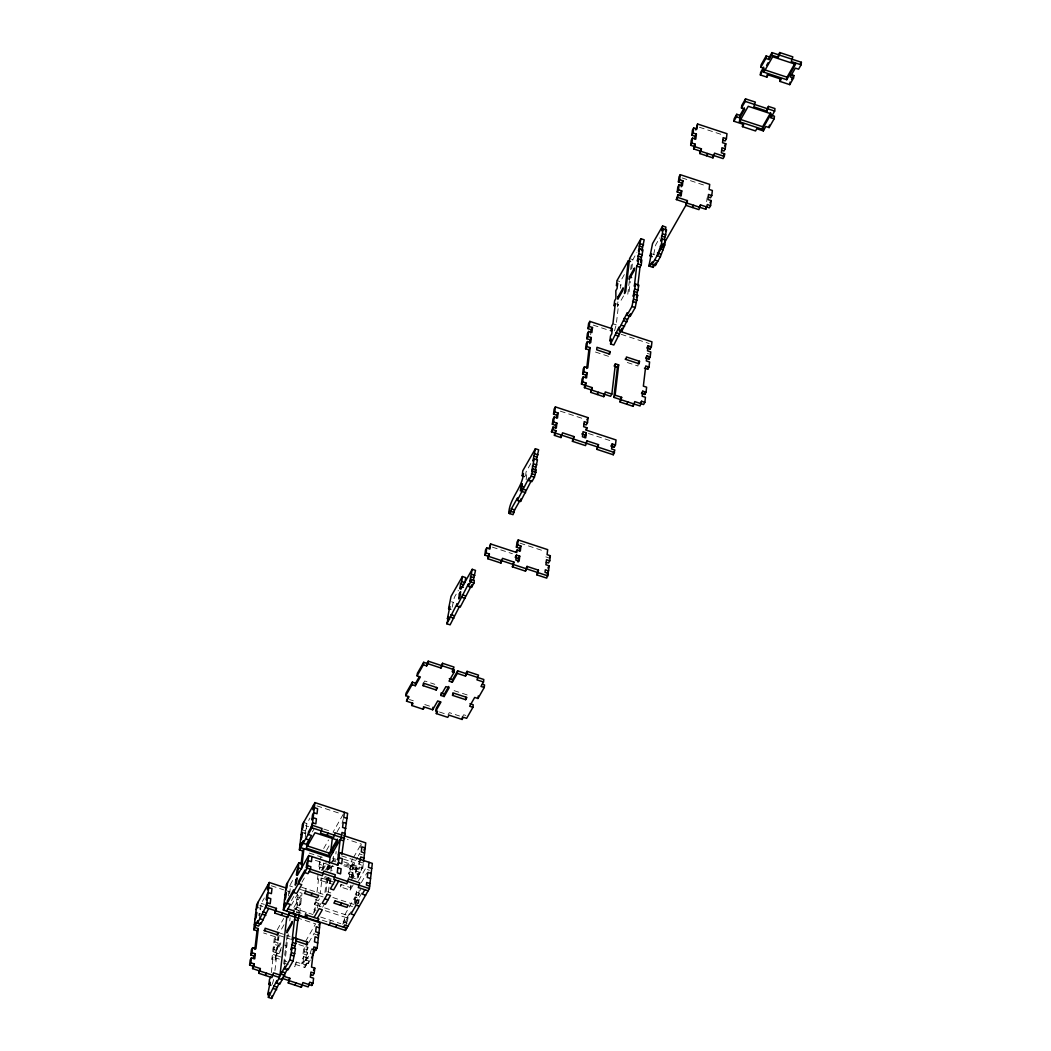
<?xml version="1.0" encoding="UTF-8"?>
<svg xmlns="http://www.w3.org/2000/svg" width="1051" height="1051" viewBox="0 0 1051 1051"><rect width="100%" height="100%" fill="white"/><g stroke="black" fill="none" stroke-linecap="round" stroke-linejoin="round"><path stroke-width="0.75" stroke-dasharray="5 3.75" d="M259.466 918.521L261.252 903.4L264.34 897.974M274.928 970.533L276.387 958.118L275.139 960.325L271.867 959.248L274.521 936.559M271.303 972.556L273.115 957.041L279.356 959.09M276.978 953.073L275.73 955.28L272.459 954.203L273.707 951.996L274.311 946.951L277.569 948.028L276.321 950.235L276.912 945.191L278.173 942.997L274.902 941.919L273.641 944.113L276.912 945.191M274.902 941.919L275.493 936.875L274.232 939.082L277.503 940.159L278.765 937.952L263.565 932.96M272.314 984.262L274.022 978.284M275.139 960.325L275.73 955.28M277.503 940.159L277.95 936.375M275.428 957.803L276.689 955.595L279.198 934.168M273.707 951.996L278.909 953.717L281.366 947.411M288.368 895.951L288.959 890.92L290.221 888.712M289.629 893.757L290.812 883.668L293.912 878.242M283.704 963.977L286.306 941.814M286.489 940.251L287.225 934.011M284.585 964.949L288.289 933.367M289.761 920.886L290.129 917.759M295.699 909.509L296.96 907.302L300.231 908.379L298.97 910.573L295.699 909.509L297.472 894.375L291.285 905.226M304.737 833.272L306.288 828.543L303.016 827.479M296.96 907.302L297.551 902.257L300.822 903.335L299.561 905.542L296.29 904.464L297.551 902.257M298.142 897.212L301.414 898.29L300.152 900.497L296.881 899.42L298.445 894.69M305.25 837.371L306.879 823.511L309.979 818.085M298.668 913.096L298.97 910.573M299.561 905.542L300.152 900.497M299.64 913.424L302.005 893.245L298.734 892.181M296.303 962.059L294.753 966.775L296.303 962.059L306.117 965.278L306.419 962.755L305.158 964.963M305.723 891.195L306.012 888.686M305.841 914.79L306.143 912.281L304.882 914.475M307.601 952.679L306.34 954.886L303.069 953.809L304.33 951.602L307.601 952.679L307.01 957.724L303.739 956.646L302.478 958.84L301.887 963.885L303.148 961.678L308.337 963.399L310.86 958.985L307.588 957.908M303.069 953.809L303.66 948.764L304.921 946.557L302.846 964.201L305.368 959.799L305.066 962.322L310.111 953.507L311.661 948.777M306.077 946.951L306.38 944.429M295.055 964.253L304.856 967.485L307.523 944.796M313.5 913.385L315.195 907.407M314.538 904.569L315.799 902.362L319.057 903.44L317.809 905.647L314.538 904.569L315.129 899.525L318.4 900.602L319.662 898.395M333.85 884.732L317.494 879.359L318.085 874.314M319.57 861.715L318.676 869.269L319.938 867.075L323.209 868.152L323.8 863.107L322.105 869.085M308.337 963.399L308.639 960.877L302.478 958.84M314.604 912.439L316.39 897.318M316.982 892.273L318.755 877.151L317.494 879.359M319.649 869.584L319.938 867.075M317.507 908.156L318.4 900.602M321.067 877.913L320.765 880.436L322.026 878.229L320.253 893.35M319.057 903.44L318.768 905.962L348.196 915.644L347.605 920.689L346.344 922.883M324.943 892.562L326.808 876.639M327.557 870.281L328.306 863.975M326.02 891.957L327.702 877.624M328.635 869.663L329.199 864.881L327.938 867.088L331.21 868.165L332.458 865.958L331.906 870.74M327.308 882.59L328.858 877.861L327.61 880.068L319.846 877.506M328.398 892.049L330.08 877.716M330.829 871.345L331.919 862.122M330.408 883.471L331.157 877.112M333.009 861.281L333.929 853.478M335.873 853.99L336.162 851.468M342.074 823.314L343.782 817.323M353.215 884.824L350.193 890.118L340.393 886.886L340.682 884.364L350.495 887.596L351.757 885.389M342.784 924.328L344.334 919.612L347.605 920.689M348.709 873.92L349.97 871.713L353.241 872.79L351.98 874.997L348.709 873.92L349.3 868.875L350.561 866.668M343.9 923.395L344.925 914.567L355.002 896.937L359.232 898.329L358.641 903.374L355.369 902.297M348.117 878.964L349.379 876.757L351.152 861.636L352.702 858.917M345.91 926.667L346.948 917.851L349.747 912.938M350.193 890.118L350.798 885.073M351.678 877.519L353.162 864.907L357.511 857.288M351.389 880.029L352.637 877.835L353.241 872.79M351.192 878.189L355.987 869.781L356.289 867.259L344.084 863.239M344.452 864.671L361.531 870.294L362.122 865.249L363.383 863.042L362.779 868.087L356.486 879.096L353.228 878.032L355.737 873.617L356.039 871.095L359.311 872.172L361.82 867.771M354.253 903.243L355.291 894.427L356.552 892.22L359.823 893.297L360.414 888.253M357.195 878.281L358.26 869.216L359.521 867.009L357.918 880.62M359.442 859.127L358.549 866.694L352.44 877.388M360.769 847.789L361.216 844.006L347.369 839.447M355.067 904.819L356.854 889.698M359.311 872.172L359.008 874.695L355.737 873.617M356.039 905.134L356.328 902.625L362.621 891.603M357.524 904.32L359.232 898.329M452.18 607.202L454.321 597.428L458.367 590.347M526.131 479.729L526.722 474.684L523.451 473.607M590.649 334.743L590.951 332.221M614.507 330.829L616.201 324.838L618.579 304.672L615.308 303.608M617.462 305.618L617.909 301.834M620.497 288.289L620.944 284.506L619.683 286.713M629.404 280.564L627.749 294.608L629.01 292.414L630.298 281.484M630.692 269.647L631.428 263.407M631.769 269.003L632.86 259.636L636.906 252.555M638.233 363.488L637.931 366.011L624.846 361.702M653.669 254.46L655.811 244.699L659.686 237.92M706.666 201.713L707.1 197.93M624.32 274.587L620.274 281.668L617.003 280.591M260.057 913.477L258.809 915.684L259.4 910.639L260.648 908.432L257.377 907.355M312.397 831.88L314.288 828.569M617.318 306.879L618.579 304.672M621.088 300.271L623.966 295.239M530.781 463.583L526.065 471.846L525.474 476.891L526.722 474.684M291.455 900.576L293.807 896.437M301.992 882.117L304.356 877.992M277.254 929.78L283.717 918.456M323.695 848.485L328.543 839.985M343.112 814.486L333.049 832.116L336.307 833.193M319.872 859.192L321.12 856.985M283.993 924.775L279.356 932.907L285.504 934.93M293.912 907.42L302.005 893.245M326.533 850.312L329.633 844.886M337.121 831.775L340.353 826.112M320.529 862.03L319.268 864.237L322.539 865.301M293.426 910.718L294.687 908.511L312.948 914.515M423.408 683.163L424.67 680.969L434.851 684.306M274.311 946.951L273.05 949.158L279.198 951.194M321.567 870.228L326.598 861.413M321.948 870.346L323.209 868.152M271.867 959.248L273.115 957.041M322.71 870.228L326.309 863.935M325.56 870.044L329.869 862.49M278.909 953.717L281.064 949.933M326.703 870.044L331.459 861.702M327.794 869.532L333.39 859.718L336.451 860.73M329.094 869.256L330.697 866.444M285.57 948.055L286.831 945.847L283.56 944.77M319.346 906.159L320.923 903.4M322.618 907.223L324.982 903.098M305.513 941.512L315.589 923.895L300.192 918.824M353.478 857.563L361.216 844.006M340.393 886.886L341.641 884.679M308.784 942.589L314.21 933.104M358.286 855.921L359.836 853.215M350.679 877.073L356.289 867.259M360.112 861.965L358.851 864.172L362.122 865.249M305.749 959.918L307.01 957.724M329.41 922.555L330.671 920.348M448.054 714.838L449.316 712.631L459.497 715.981M304.856 967.485L308.639 960.877M358.509 880.777L366.26 867.22M361.321 882.656L366.825 873.026M355.961 897.265L354.699 899.459L357.971 900.536M359.823 893.297L358.562 895.491L355.291 894.427M355.172 903.44L358.273 898.014L359.153 890.46L355.882 889.382M345.004 922.45L351.297 911.427M462.401 716.94L463.662 714.733L465.843 715.442M699.401 127.237L722.641 134.883M682.099 177.921L706.889 186.08M652.448 254.066L654.628 254.789M629.588 258.559L632.86 259.636M612.93 323.774L616.201 324.838M593.224 325.114L610.316 330.737M621.194 334.323L649.15 343.519M647.337 353.399L649.518 354.108M595.418 352.019L608.503 356.328M560.354 411.164L585.276 419.362M588.455 433.498L611.682 441.144M520.087 543.17L544.865 551.328M545.824 556.872L548.005 557.595M492.42 547.151L512.428 553.732M451.549 601.75L453.73 602.473M454.111 690.652L467.183 694.947M409.417 699.506L413.345 700.794M424.788 704.564L430.24 706.351M439.476 712.013L446.636 714.365M316.942 805.881L341.575 813.986M303.608 822.434L306.879 823.511M323.813 829.081L331.499 831.604M305.447 825.652L308.547 826.677M301.755 829.673L305.026 830.75M302.425 832.51L305.696 833.588M360.033 854.082L362.214 854.805M341.641 855.895L366.274 864.001M343.454 859.101L354.423 862.7L353.832 867.745L352.571 869.952L349.3 868.875M332.392 858.089L336.32 859.376M343.861 861.846L362.779 868.087M367.219 869.545L369.4 870.267M309.204 853.07L324.391 858.063M333.403 861.032L336.018 861.899M343.782 865.761L355.987 869.781M315.353 860.335L333.811 866.418M349.379 876.757L352.637 877.835M324.943 876.573L331.774 878.82M324.286 877.664L331.919 880.173M328.569 880.383L335.111 882.538M327.531 891.826L330.802 892.903M301.584 887.215L324.325 894.703M332.839 897.501L353.767 904.385M289.406 885.822L292.52 886.847M300.297 889.409L304.764 890.88M320.463 896.043L323.077 896.91M349.891 905.739L352.505 906.593M271.316 885.77L283.625 889.816M285.163 890.328L289.787 891.852M325.258 910.705L346.948 917.851M313.947 909.601L316.128 910.324M343.086 921.806L347.185 923.159M320.647 917.05L340.839 923.698M296.29 911.651L303.45 914.002M322.25 920.19L327.978 922.082M296.369 912.347L298.55 913.056M261.252 903.4L264.326 904.412M259.82 905.542L262.908 906.566M314.394 933.971L317.665 935.048M287.041 935.443L290.129 936.454M279.645 935.626L290.483 939.187M298.812 944.56L308.193 947.634L306.931 949.841L303.66 948.764M310.111 953.507L313.369 954.584M276.689 955.595L281.918 957.316M284.243 960.706L286.857 961.56M284.296 963.333L288.21 964.621M275.94 950.117L275.638 952.64L280.67 943.824L280.972 941.302L275.94 950.117M352.006 864.539L351.717 867.062L353.267 862.332L352.006 864.539"/><path stroke-width="1.5" d="M249.612 965.015L250.874 962.821L254.145 963.898L252.884 966.092L249.612 965.015L250.204 959.983L251.465 957.776L254.736 958.854L255.327 953.809L252.056 952.732L250.795 954.939L254.066 956.016L255.327 953.809M250.795 954.939L251.386 949.894L252.647 947.7L255.919 948.764L258.283 928.598L255.012 927.521L253.751 929.728L257.022 930.805L258.283 928.598M253.751 929.728L256.72 904.517L269.306 882.485L286.345 888.095M250.874 962.821L251.465 957.776M252.056 952.732L252.647 947.7M255.012 927.521L255.603 922.489L254.342 924.683M257.981 902.323L257.377 907.355L256.129 909.562M268.649 908.458L260.806 924.197L257.534 923.12L257.823 920.597L255.314 925.011L258.585 926.089L260.464 922.778M252.582 968.615L253.843 966.421L260.385 968.562L259.124 970.769L252.582 968.615L252.884 966.092M253.764 958.538L254.066 956.016M254.841 949.421L257.022 930.805M253.843 966.421L254.145 963.898M257.534 923.12L266.639 905.174L269.306 882.485M268.044 884.692L267.453 889.737L268.714 887.53L271.986 888.607L271.394 893.652L268.123 892.575L266.862 894.782L266.271 899.814L267.532 897.62L270.79 898.697L270.199 903.729L266.928 902.651L265.377 907.381L275.191 910.613L276.452 908.406L266.639 905.174M286.857 916.682L280 975.026L273.47 972.871L271.907 977.601L258.835 973.292L259.124 970.769M258.835 973.292L260.385 968.562M264.826 930.752L265.128 928.23L278.2 932.539L277.911 935.062L263.867 930.437M295.712 940.921L307.339 944.744L307.641 942.221L293.4 937.545L292.152 939.752L294.516 919.586L296.067 914.856L289.524 912.715L287.974 917.431L274.889 913.135L275.191 910.613M274.889 913.135L276.452 908.406M269.897 995.258L267.716 994.535L270.16 982.251L268.898 984.459L271.079 985.168M268.898 984.459L269.49 979.414L270.751 977.207M279.343 982.987L271.657 998.45L268.386 997.373L268.977 992.328L267.716 994.535M271.657 998.45L271.946 995.928M268.386 997.373L276.86 980.53L276.558 983.053L279.829 984.13L287.527 968.667M338.369 854.818L339.631 852.624L372.33 863.383L369.374 888.594L345.464 930.45L283.323 910.008L286.292 884.797L298.878 862.766L302.136 863.843M287.54 882.59L286.949 887.635L285.688 889.842M276.558 983.053L285.044 966.211L284.742 968.733L288.013 969.81L293.045 960.995L295.489 948.711L292.217 947.634L290.956 949.841L293.4 937.545M297.683 872.842L296.435 875.049L297.026 870.005L298.274 867.811L301.545 868.888L303.923 848.709L302.662 850.916L299.39 849.839L302.346 824.628L314.932 802.596L347.645 813.369L341.825 854.384M298.878 862.766L297.394 875.365L308.718 855.54L338.146 865.223L339.631 852.624M303.608 822.434L303.016 827.479L301.755 829.673M284.742 968.733L289.774 959.918L292.217 947.634M276.15 910.928L294.805 917.063L295.108 914.541M301.059 864.526L302.662 850.916M298.418 915.631L320.108 922.765L317.152 947.976L313.881 946.898L311.516 967.065L314.788 968.142L314.183 973.187L310.925 972.109L310.321 977.141L313.592 978.218L313.001 983.263L311.74 985.47L302.898 982.554L301.348 987.283L288.263 982.974L289.813 978.258L283.271 976.103M288.263 982.974L289.813 978.258M294.53 948.396L296.671 938.622M295.594 939.279L297.788 920.663L299.482 914.672M311.017 827.492L312.567 822.762L315.839 823.839L316.43 818.808L313.159 817.731L311.897 819.925L312.489 814.893L313.75 812.686L317.021 813.763L317.612 808.718L314.341 807.641L313.08 809.848L313.684 804.803M283.323 910.008L307.234 868.139L308.718 855.54M299.39 849.839L311.976 827.807L314.932 802.596M311.989 856.618L311.398 861.662L308.127 860.585L306.866 862.779L306.275 867.824L307.536 865.617L310.807 866.694L310.505 869.216L307.996 873.631L304.724 872.553L305.013 870.031L298.72 881.04L298.431 883.563L301.703 884.64L296.658 893.455L293.4 892.378L293.689 889.855L287.396 900.878L287.107 903.4L290.365 904.464L286.595 911.086M301.348 987.283L301.637 984.761M311.74 985.47L312.042 982.948M312.62 949.106L315.891 950.183L316.193 947.66L311.49 957.881M329.081 855.685L337.883 840.261L314.998 832.734L306.183 848.157L329.081 855.685L329.37 853.162L337.384 839.145M329.37 863.37L330.08 857.327L341.404 837.489L341.995 832.458L345.267 833.535L344.019 835.729L365.748 842.876L363.528 861.781M330.763 851.56L332.287 838.593M332.602 852.913L332.891 850.404M344.373 812.292L343.782 817.323L347.053 818.401M345.464 930.45L345.753 927.928M360.257 860.703L360.703 856.92L363.974 857.997M369.059 862.306L368.467 867.351L371.739 868.428M469.955 703.71L473.226 704.787L472.924 707.31L466.631 718.332L463.36 717.255L462.098 719.449L449.027 715.153L447.765 717.347L436.323 713.59L437.571 711.382L435.942 710.844L440.973 702.029L437.702 700.951L432.67 709.767L424.499 707.073L423.238 709.28L411.795 705.51L413.043 703.316L406.514 701.162L409.023 696.747L405.752 695.683L406.054 693.161L412.347 682.138L415.618 683.216L419.204 676.923M406.514 701.162L408.064 696.432M405.752 695.683L412.045 684.661L412.347 682.138M411.795 705.51L412.084 703.001M412.045 684.661L415.316 685.738L415.618 683.216M417.076 675.846L417.378 673.323L423.671 662.314L426.942 663.391L428.204 661.184L441.275 665.493L442.537 663.286L453.979 667.057L452.429 671.773L454.071 672.312L454.36 669.789L442.248 665.808L440.986 668.016L427.902 663.707L426.64 665.914L423.369 664.836L417.076 675.846L420.347 676.923L415.316 685.738M423.369 664.836L423.671 662.314M423.119 685.686L424.381 683.478L437.452 687.788L436.204 689.995L423.119 685.686L423.408 683.163M426.64 665.914L426.942 663.391M427.902 663.707L428.204 661.184M423.238 709.28L423.527 706.758M432.67 709.767L432.973 707.244M436.204 689.995L436.493 687.472M435.942 710.844L436.244 708.321L439.83 702.029M440.986 668.016L441.275 665.493M436.323 713.59L436.612 711.067M459.681 606.072L450.104 624.846L446.833 623.769L448.685 616.517L447.424 618.724L449.605 619.446M447.424 618.724L449.867 606.44L448.606 608.634L450.787 609.357M448.606 608.634L451.05 596.351L462.374 576.526L465.646 577.603L465.054 582.648L461.783 581.571L460.535 583.765L459.944 588.81L461.192 586.603L463.373 587.325M442.248 665.808L442.537 663.286M440.855 695.447L445.887 686.631L449.158 687.709L444.126 696.524L440.855 695.447L441.144 692.924M446.833 623.769L457.198 603.616L456.896 606.138L460.167 607.215L471.794 584.868L471.505 587.391L468.234 586.313L468.523 583.791L456.896 606.138M444.126 696.524L444.415 694.002L448.738 686.448M461.192 586.603L460.903 589.125L472.227 569.3L475.499 570.378L473.344 580.139M461.783 581.571L462.374 576.526M452.429 671.773L452.731 669.251M452.298 682.204L452.6 679.682L457.632 670.866L465.803 673.56L467.064 671.353L478.507 675.123L476.957 679.852L483.499 681.994L483.802 679.485L466.775 673.875L465.514 676.082L457.343 673.389L452.298 682.204L449.027 681.127L454.071 672.312M452.547 695.368L453.809 693.174L466.894 697.47L465.632 699.677L452.547 695.368L452.85 692.845M457.343 673.389L457.632 670.866M472.227 569.3L469.784 581.584L471.045 579.39L474.316 580.454L474.014 582.977L471.505 587.391M468.234 586.313L470.743 581.899L471.045 579.39M465.514 676.082L465.803 673.56M466.775 673.875L467.064 671.353M462.098 719.449L462.401 716.94M465.632 699.677L465.921 697.155M484.892 555.151L486.14 552.944L489.411 554.022L488.15 556.229L484.892 555.151L485.483 550.107L486.731 547.899L490.002 548.977L490.594 543.945L516.764 552.55L517.053 550.028L520.324 551.105L520.915 546.06L517.644 544.983L516.396 547.19L519.667 548.267L520.915 546.06M486.14 552.944L486.731 547.899M516.396 547.19L516.987 542.145L518.248 539.938L547.676 549.634L547.085 554.665L550.356 555.743L549.765 560.787L546.494 559.71L545.903 564.755L549.174 565.832L548.583 570.877L545.311 569.8L545.009 572.322L548.28 573.386L546.73 578.116L536.916 574.884L538.467 570.168L527.024 566.397L525.474 571.127L512.389 566.817L513.939 562.088L502.496 558.331L500.946 563.047L487.861 558.751L488.15 556.229M489.043 548.661L490.594 543.945M487.861 558.751L489.411 554.022M472.924 707.31L469.652 706.233L474.684 697.417L477.955 698.495L478.258 695.972M477.955 698.495L484.248 687.485L484.55 684.963L482.37 684.24M500.946 563.047L501.235 560.525M520.087 500.315L514.583 509.958L513.033 514.688L508.802 513.282C509.275 498.608 522.281 488.058 523.451 473.607L522.202 475.814L524.383 476.537M508.802 513.282L510.05 511.088L509.761 513.611L511.022 511.403L511.311 508.881L517.604 497.872L517.315 500.381L520.587 501.458L531.412 480.491M521.007 485.904L520.416 490.935L521.677 488.741L522.268 483.696L521.007 485.904L523.188 486.613M522.202 475.814L522.794 470.769L535.379 448.738L538.651 449.815L536.496 459.576M512.389 566.817L513.939 562.088M520.587 501.458L520.876 498.936M517.315 500.381L528.929 478.034L528.64 480.557L531.911 481.634L534.42 477.233L536.273 469.981L533.002 468.904L531.753 471.111L534.197 458.827L537.455 459.904L535.169 470.927M516.461 555.073L515.87 560.104L519.141 561.181L519.733 556.15L516.461 555.073L515.213 557.266L518.471 558.344L519.733 556.15M517.644 544.983L518.248 539.938M518.038 562.127L518.471 558.344M519.365 550.79L519.667 548.267M528.64 480.557L531.149 476.156L533.002 468.904M535.379 448.738L532.936 461.021L534.197 458.827M525.474 571.127L527.024 566.397M551.46 431.79L552.721 429.596L555.992 430.674L554.731 432.867L551.46 431.79L553.023 427.074L556.294 428.151L556.885 423.106L553.614 422.029L552.353 424.236L555.624 425.313L556.885 423.106M552.353 424.236L552.944 419.191L554.205 416.984L557.477 418.062L558.068 413.017L554.797 411.953L553.535 414.147L556.807 415.224L558.068 413.017M553.535 414.147L554.127 409.102L555.388 406.908L588.087 417.667L587.496 422.712L586.235 424.906L584.054 424.197M552.721 429.596L553.023 427.074M553.614 422.029L554.205 416.984M554.797 411.953L555.388 406.908M536.916 574.884L538.467 570.168M587.496 422.712L584.225 421.635L583.633 426.68L586.905 427.744L586.616 430.266L616.044 439.962L615.452 444.993L612.181 443.916L611.59 448.961L614.861 450.038L613.298 454.768L596.955 449.381L598.505 444.652L587.062 440.894L585.512 445.611L572.427 441.315L573.977 436.585L562.535 432.815L560.984 437.544L554.442 435.39L554.731 432.867M555.322 427.836L555.624 425.313M556.518 417.746L556.807 415.224M554.442 435.39L555.992 430.674M560.984 437.544L561.273 435.022M572.427 441.315L573.977 436.585M581.466 384.088L582.714 381.881L585.985 382.958L584.724 385.165L581.466 384.088L582.057 379.043L583.305 376.836L586.576 377.913L587.167 372.869L583.909 371.791L582.648 373.998L585.919 375.076L587.167 372.869M582.648 373.998L583.239 368.954L584.501 366.76L587.772 367.837L590.136 347.671L586.865 346.594L585.604 348.787L588.875 349.865L590.136 347.671M585.604 348.787L586.195 343.756L587.456 341.549L590.728 342.626L591.319 337.581L588.048 336.504L586.786 338.711L590.058 339.788L591.319 337.581M586.786 338.711L587.378 333.666L588.639 331.459L591.91 332.536L592.501 327.505L589.23 326.427L587.969 328.621L591.24 329.699L592.501 327.505M587.969 328.621L588.573 323.59L589.821 321.383L611.577 328.543M582.714 381.881L583.305 376.836M583.909 371.791L584.501 366.76M586.865 346.594L587.456 341.549M588.048 336.504L588.639 331.459M589.23 326.427L589.821 321.383M584.435 387.674L585.696 385.481L592.239 387.635L590.977 389.829L584.435 387.674L584.724 385.165M585.617 377.598L585.919 375.076M586.694 368.481L588.875 349.865M589.611 343.572L590.058 339.788M590.951 332.221L591.24 329.699M585.696 385.481L585.985 382.958M584.763 437.518L586.313 432.789L583.042 431.711L582.451 436.756L585.722 437.833L586.313 432.789M615.124 395.163L621.666 397.317L620.405 399.525L613.863 397.37L615.124 395.163L618.684 364.907L615.413 363.843L611.853 394.086L605.31 391.931L603.76 396.661L590.675 392.351L590.977 389.829M590.675 392.351L592.239 387.635M596.955 449.381L598.505 444.652M603.76 396.661L604.062 394.138M610.565 343.94L619.039 327.097L618.75 329.62L622.021 330.684L622.31 328.175L613.837 345.017L610.565 343.94L611.156 338.895L609.895 341.102L610.486 336.057L611.748 333.85L612.339 328.805L611.091 331.012L611.682 325.968L612.93 323.774L615.308 303.608L614.047 305.802L614.638 300.757L615.899 298.563L615.82 290.68L617.082 288.473L617.673 283.428L616.411 285.636L617.003 280.591L628.34 260.766L630.521 261.489M610.053 351.599L609.751 354.121L596.679 349.812L596.968 347.303L610.053 351.599L608.792 353.806M628.34 260.766L624.491 293.544L625.739 291.337L629.588 258.559L640.926 238.735L644.184 239.812L641.898 250.834M613.863 397.37L617.423 367.114L618.684 364.907M618.75 329.62L627.224 312.778L626.921 315.287L630.193 316.364L635.238 307.562L637.681 295.265L634.41 294.188L633.149 296.395L635.592 284.112L638.863 285.189L636.564 296.211M629.444 276.847L629.155 279.369L634.187 270.554L634.476 268.031L629.444 276.847L631.625 277.569M622.021 330.684L630.495 313.855L630.193 316.364M613.298 454.768L613.6 452.245M612.181 443.916L610.92 446.123L614.191 447.2L614.493 444.678M619.341 331.091L651.962 341.825L651.37 346.869L648.099 345.792L647.508 350.837L650.779 351.914L650.188 356.946L646.917 355.882L646.326 360.913L649.597 361.991L649.006 367.035L645.734 365.958L643.357 386.124L646.628 387.202L646.037 392.246L642.765 391.169L642.174 396.214L645.445 397.291L644.854 402.323L643.593 404.53L634.751 401.613L633.188 406.343L620.116 402.034L620.405 399.525M626.921 315.287L631.966 306.485L634.41 294.188M637.786 285.833L639.967 267.23L641.228 265.023L641.819 259.978L638.548 258.901L637.957 263.946L636.696 266.153L634.331 286.319L635.592 284.112M640.558 262.185L643.002 249.902L639.731 248.824L637.287 261.108L638.548 258.901M640.926 238.735L638.482 251.018L639.731 248.824M620.116 402.034L621.666 397.317M626.107 359.508L626.409 356.985L639.481 361.281L639.192 363.804L625.148 359.179M648.914 265.995L650.175 263.788L649.886 266.31L652.395 261.909L652.106 264.418L655.364 265.496L655.666 262.986L653.144 267.388L648.914 265.995L651.357 253.711L650.096 255.905L652.277 256.628M650.096 255.905L652.54 243.622L662.616 225.991L665.887 227.069L665.441 230.852M633.188 406.343L633.49 403.82M653.144 267.388L653.446 264.865M662.091 238.919L661.499 243.963L657.138 255.616L660.409 256.694L664.771 245.041L665.362 239.996L662.091 238.919L660.843 241.126L663.273 228.842L666.544 229.906L664.403 239.681M644.854 402.323L641.583 401.246L640.033 405.975L634.791 404.254M662.616 225.991L662.025 231.036L663.273 228.842M642.765 391.169L641.504 393.376L644.775 394.453L645.078 391.931M644.473 368.165L647.744 369.243L648.033 366.72M646.917 355.882L645.656 358.076L648.927 359.153L649.229 356.631M648.099 345.792L646.838 347.999L650.109 349.077L650.411 346.554M676.345 199.585L677.593 197.378L687.407 200.61L686.145 202.817L676.345 199.585L677.895 194.869L681.166 195.933L681.757 190.901L678.486 189.824L677.225 192.018L680.496 193.095L681.757 190.901M677.225 192.018L677.816 186.986L679.077 184.779L682.349 185.856L682.94 180.811L679.669 179.734L678.407 181.941L681.679 183.019L682.94 180.811M678.407 181.941L678.999 176.896L680.26 174.689L709.701 184.385L709.11 189.416L712.368 190.494L711.777 195.539L710.529 197.746L708.348 197.023M677.593 197.378L677.895 194.869M678.486 189.824L679.077 184.779M679.669 179.734L680.26 174.689M680.207 195.617L680.496 193.095M681.232 186.802L681.679 183.019M690.665 145.301L691.926 143.107L695.197 144.171L693.936 146.378L690.665 145.301L691.256 140.256L692.517 138.062L695.788 139.139L696.379 134.094L693.108 133.017L691.847 135.224L695.118 136.302L696.379 134.094M691.847 135.224L692.438 130.179L693.699 127.972L696.971 129.05L697.562 124.005L726.99 133.7L726.399 138.732L725.137 140.939L722.957 140.217M691.926 143.107L692.517 138.062M693.108 133.017L693.699 127.972M686.145 202.817L685.856 205.339L698.941 209.635L700.492 204.919L709.333 207.822L710.594 205.628L711.185 200.583L707.914 199.506L708.505 194.461L711.777 195.539M652.106 264.418L687.118 203.132L687.407 200.61M693.634 148.9L694.895 146.693L701.437 148.848L700.176 151.055L693.634 148.9L693.936 146.378M694.816 138.824L695.118 136.302M695.854 129.996L697.562 124.005M694.895 146.693L695.197 144.171M726.399 138.732L723.127 137.655L722.536 142.7L725.807 143.777L725.216 148.822L721.945 147.744L721.354 152.789L724.625 153.866L724.323 156.389L714.522 153.157L712.959 157.873L699.887 153.577L700.176 151.055M699.887 153.577L701.437 148.848M687.118 203.132L705.773 209.267L706.075 206.745M712.959 157.873L713.261 155.364M774.153 118.763L770.895 117.686L771.184 115.163L774.456 116.241L774.153 118.763L769.122 127.578L765.851 126.501L763.341 130.902L756.799 128.748L755.538 130.955L742.453 126.645L743.714 124.452L733.9 121.22L734.202 118.697L736.725 114.296L739.983 115.36L744.305 107.806M733.9 121.22L736.423 116.806L736.725 114.296M736.423 116.806L739.694 117.883L739.983 115.36M739.444 121.732L748.246 106.309L771.145 113.836L762.33 129.26L739.444 121.732L739.733 119.21L762.632 126.737L770.633 112.72M739.694 117.883L744.725 109.081L741.454 108.003L741.756 105.481L745.527 98.873L755.341 102.092L753.79 106.821L766.862 111.13L768.426 106.401L774.955 108.555L774.666 111.078L770.895 117.686M741.454 108.003L745.238 101.395L745.527 98.873M742.453 126.645L742.755 124.123M760.845 67.264L761.134 64.742L766.166 55.926L769.437 57.004L771.96 52.603L778.502 54.757L779.75 52.55L792.835 56.859L791.285 61.575L801.098 64.807L801.387 62.285L779.461 55.072L778.2 57.279L771.657 55.125L769.148 59.526L765.877 58.449L760.845 67.264L764.103 68.341L760.333 74.949L766.875 77.104L768.136 74.897L781.208 79.206L779.96 81.413L789.761 84.632L793.544 78.024L793.833 75.501L790.562 74.424M760.333 74.949L760.635 72.427L763.657 67.146M763.854 72.177L772.669 56.767L795.554 64.295L786.752 79.718L763.854 72.177L764.156 69.668L787.041 77.196L795.055 63.178M765.877 58.449L766.166 55.926M766.875 77.104L767.177 74.582M769.148 59.526L769.437 57.004M762.33 129.26L762.632 126.737M771.657 55.125L771.96 52.603M763.341 130.902L763.63 128.38M766.862 111.13L768.426 106.401M769.122 127.578L769.424 125.056M778.2 57.279L778.502 54.757M779.461 55.072L779.75 52.55M779.96 81.413L780.249 78.891M786.752 79.718L787.041 77.196M789.761 84.632L790.063 82.109M255.538 914.606L256.786 912.399L256.194 917.444L254.946 919.651M301.164 834.717L302.425 832.51L301.834 837.555L300.573 839.762M299.982 844.807L301.243 842.6L300.652 847.645L330.08 857.327M300.941 845.122L303.463 840.708L303.161 843.23L306.432 844.308L311.464 835.492L308.206 834.415L308.495 831.893L312.265 825.285L322.079 828.516L320.529 833.246L333.614 837.542L335.164 832.826L341.706 834.98M307.286 844.229L308.876 841.431M706.417 155.732L707.678 153.525M285.097 894.874L286.358 892.68L285.767 897.712L284.506 899.919M283.915 904.964L285.176 902.756L283.625 907.486M766.56 65.451L768.163 62.653M281.432 915.276L282.693 913.083M327.071 835.4L328.332 833.193M636.42 297.472L637.681 295.265M655.364 265.496L660.409 256.694M724.546 145.984L725.807 143.777M725.216 148.822L723.955 151.029L721.774 150.306M276.939 934.746L278.2 932.539M288.276 914.909L289.524 912.715M692.399 207.494L693.66 205.287M723.364 156.06L724.625 153.866M724.323 156.389L723.075 158.583L701.135 151.37M293.137 913.227L294.398 911.033L287.856 908.879M699.23 207.113L700.492 204.919M294.805 917.063L296.067 914.856M335.768 845.359L337.213 842.849M265.364 975.446L266.626 973.239M311.004 895.557L312.265 893.35M597.218 394.506L598.479 392.299M615.413 363.843L614.152 366.037L617.423 367.114M705.773 209.267L707.323 204.551L710.594 205.628M709.937 202.79L711.185 200.583M586.839 419.875L588.087 417.667M304.58 916.997L305.841 914.79L318.926 919.1L317.665 921.307M306.222 917.536L307.47 915.329M337.187 864.907L338.448 862.7L341.72 863.777L342.311 858.733L339.039 857.669L337.778 859.863L340.156 839.696L343.414 840.774M515.805 552.235L517.053 550.028M585.643 429.951L586.905 427.744M280 975.026L278.751 977.233L260.083 971.085M611.853 394.086L610.592 396.293L605.363 394.572M791.574 79.469L793.833 75.501M800.126 64.492L801.387 62.285M314.013 917.484L319.057 908.668L322.315 909.746L317.284 918.561M335.414 880.029L330.382 888.844L333.653 889.921L338.685 881.106M801.098 64.807L798.576 69.208L795.305 68.131L790.273 76.946L793.544 78.024M585.801 443.088L587.062 440.894M306.38 944.429L307.641 942.221M638.233 363.488L639.481 361.281M318.847 924.972L320.108 922.765M363.896 850.128L365.157 847.921L361.886 846.843L361.294 851.888L364.566 852.965M650.109 349.077L651.37 346.869M317.665 935.048L318.926 932.854L315.655 931.777L316.246 926.732L319.517 927.81M648.927 359.153L650.188 356.946M294.805 985.129L296.067 982.921M329.108 925.064L330.369 922.87L346.725 928.243M340.432 905.239L341.693 903.032M626.646 404.188L627.907 401.994M315.891 950.183L317.152 947.976M647.744 369.243L649.006 367.035M335.65 927.218L336.911 925.025M313.526 970.349L314.788 968.142M549.095 557.95L550.356 555.743M614.191 447.2L615.452 444.993M314.183 973.187L312.935 975.381L310.754 974.671M549.765 560.787L548.504 562.994L546.323 562.272M644.775 394.453L646.037 392.246M640.322 403.453L641.583 401.246M547.913 568.039L549.174 565.832M343.454 927.166L344.702 924.972L347.973 926.049M364.842 889.711L362.332 894.125L365.603 895.202M483.499 681.994L480.977 686.408L484.248 687.485M547.321 573.071L548.583 570.877M547.019 575.593L548.28 573.386M745.238 101.395L767.164 108.608M768.123 108.923L774.666 111.078M662.682 233.874L665.953 234.951M661.434 236.081L664.705 237.158M661.499 243.963L664.771 245.041M660.238 246.17L663.509 247.235M659.949 248.68L663.22 249.757M640.322 243.779L643.593 244.857M639.074 245.987L642.345 247.051M657.427 253.094L660.698 254.171M639.139 253.856L642.411 254.933M654.615 260.017L657.887 261.095M637.878 256.063L641.149 257.14M637.957 263.946L641.228 265.023M636.696 266.153L639.967 267.23M635.001 289.156L638.272 290.234M633.74 291.35L637.011 292.428M633.819 299.233L637.077 300.31M632.557 301.44L635.829 302.517M631.966 306.485L635.238 307.562M624.084 318.282L627.342 319.359M623.782 320.805L627.053 321.882M621.259 325.206L624.53 326.283M615.899 332.602L619.17 333.679M615.597 335.124L618.868 336.202M591.936 390.144L605.021 394.453M621.364 399.84L634.449 404.136M581.781 433.918L585.052 434.996M555.703 433.196L572.716 438.793M573.688 439.108L597.244 446.859M598.216 447.174L614.559 452.561M534.788 453.782L538.059 454.86M533.527 455.989L536.798 457.067M533.593 463.859L536.864 464.936M532.345 466.066L535.616 467.143M532.712 471.426L535.984 472.503M531.451 473.633L534.723 474.71M531.149 476.156L534.42 477.233M522.636 489.057L525.907 490.134M522.347 491.579L525.618 492.656M511.311 508.881L514.583 509.958M511.022 511.403L514.294 512.481M489.122 556.544L512.678 564.295M513.65 564.61L537.206 572.361M538.178 572.69L547.978 575.909M471.636 574.345L474.907 575.423M470.375 576.539L473.646 577.616M470.743 581.899L474.014 582.977M460.535 583.765L463.806 584.842M462.23 594.8L465.501 595.878M461.941 597.323L465.212 598.4M450.905 614.638L454.177 615.715M450.603 617.16L453.874 618.238M449.329 678.604L452.6 679.682M442.235 693.292L444.415 694.002M346.449 823.445L343.191 822.368L342.587 827.413L345.858 828.49M311.976 827.807L344.675 838.567M305.683 838.829L308.955 839.907M306.485 845.635L329.37 853.162M371.148 873.46L367.876 872.383L367.285 877.427L370.556 878.505M369.965 883.549L366.694 882.472L366.405 884.995L369.676 886.072M307.234 868.139L369.374 888.594M309.244 871.424L322.329 875.733L323.879 871.003L335.335 874.774L333.771 879.49L346.856 883.799L348.406 879.07L359.862 882.84L358.299 887.57L368.113 890.788M359.311 906.212L356.039 905.134L350.995 913.95L354.266 915.027M324.72 898.763L327.991 899.84M295.778 917.378L299.049 918.456M294.516 919.586L297.788 920.663M262.855 911.782L266.126 912.859M262.566 914.304L265.837 915.382M260.044 918.719L263.315 919.796M318.335 937.886L315.064 936.809L314.472 941.854L317.744 942.931M292.809 942.589L296.08 943.667M291.561 944.796L294.819 945.874M291.626 952.679L294.897 953.756M290.365 954.873L293.636 955.95M289.774 959.918L293.045 960.995M281.891 971.715L285.163 972.792M313.001 983.263L309.73 982.186L308.179 986.915L289.524 980.78M281.602 974.238L284.874 975.315M282.023 978.297L288.552 980.452M279.08 978.652L282.351 979.729M273.707 986.035L276.978 987.112M273.418 988.557L276.689 989.635M287.265 930.28L286.962 932.802L291.994 923.987L292.296 921.477L287.265 930.28M295.83 880.094L295.239 885.139L296.5 882.932L297.091 877.887L295.83 880.094M337.857 867.745L337.266 872.79L340.537 873.867L341.128 868.822L337.857 867.745M459.34 593.854L458.748 598.899L460.01 596.692L460.601 591.647L459.34 593.854M618.119 296.671L617.817 299.193L622.862 290.378L623.151 287.856L618.119 296.671M305.723 891.195L304.462 893.403L317.547 897.712L318.808 895.505L305.723 891.195M327.229 894.348L322.197 903.164L325.468 904.241L330.5 895.426L327.229 894.348M335.151 900.891L333.89 903.085L346.975 907.394L348.236 905.187L335.151 900.891"/></g></svg>
